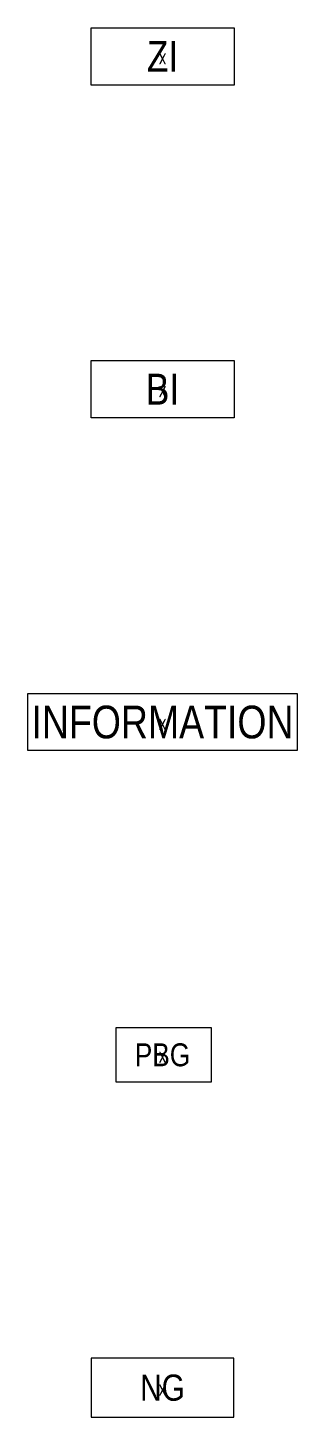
# Model space of a CAD drawing. Header units: metres. Extents: x -162 to 83385, y -62392 to -1971.
# Drawn here: x 38436 to 39260, y -31382 to -27133 of the extents above; entities that cross this region are included whole.
import ezdxf
from ezdxf.enums import TextEntityAlignment as Align

# ---------------------------------------------------------------- set-up
doc = ezdxf.new("R2010")
doc.units = ezdxf.units.M
doc.header["$LTSCALE"] = 0.5
for name, color, linetype, lineweight in [('ELIN_Attribut_01_Produkt_ID', 7, 'Continuous', 0), ('ELIN_Attribut_02_Stromkreis', 7, 'Continuous', 0), ('ELIN_Attribut_03_Verteilerbereich', 7, 'Continuous', 0), ('ELIN_Attribut_04_Montagehoehe', 7, 'Continuous', 0), ('ELIN_Attribut_05_Montageart', 7, 'Continuous', 0), ('ELIN_Attribut_06_Tuernummer', 7, 'Continuous', 0), ('ELIN_Attribut_07_Bemerkung', 7, 'Continuous', 0), ('ELIN_Attribut_08_Adresse', 7, 'Continuous', 0), ('ELIN_Attribut_10_AKZ1', 7, 'Continuous', 0), ('ELIN_Attribut_11_AKZ2', 7, 'Continuous', 0), ('ELIN_Attribut_12_Sonstiges1', 7, 'Continuous', 0), ('ELIN_Attribut_13_Sonstiges2', 7, 'Continuous', 0), ('ELIN_Attribut_14_Bauteil', 7, 'Continuous', 0), ('ELIN_Attribut_15_Ebene', 7, 'Continuous', 0), ('ELIN_Attribut_16_Raumnummer', 7, 'Continuous', 0), ('ELIN_Attribut_17_Raumname', 7, 'Continuous', 0), ('ELIN_Attribut_18_Montageabschnitt', 7, 'Continuous', 0), ('ELIN_Attribut_Basispunkt', 2, 'Continuous', 0), ('ELIN_Attribute_GEMOS', 11, 'Continuous', 0), ('ELIN_SWS_WA_SI Lichtruf', 6, 'Continuous', 0)]:
    doc.layers.add(name, color=color, linetype=linetype, lineweight=lineweight)
doc.layers.get('0').off()
doc.styles.add('ARIAL_N', font='ARIALN.TTF')
doc.styles.add('ELIN_Attribute', font='isocp.shx', dxfattribs={"width": 0.8})

# ---------------------------------------------------------------- blocks, each defined once
blk = doc.blocks.new('ELIN_SWS_ZENTRALINTERFACE')
at = {"color": 0}
for p, q in [((-218.7, -87.6), (-218.7, 87.4)), ((-218.7, 87.4), (218.8, 87.4)), ((218.8, 87.4), (218.8, -87.6)), ((218.8, -87.6), (-218.7, -87.6))]:
    blk.add_line(p, q, dxfattribs=at)
at = {"color": 0, "style": 'ARIAL_N'}
blk.add_text('ZI', height=94.5, dxfattribs=at).set_placement((0, 0), align=Align.MIDDLE_CENTER)
at = {"layer": 'ELIN_Attribut_01_Produkt_ID', "style": 'ELIN_Attribute', "width": 0.8, "flags": 8}
blk.add_attdef('01_PRODUKT_ID', text='', height=150, dxfattribs=at).set_placement((0, -169.5, 0), align=Align.TOP_CENTER)
at = {"layer": 'ELIN_Attribut_02_Stromkreis', "style": 'ELIN_Attribute', "width": 0.8, "flags": 8}
blk.add_attdef('02_STROMKREIS', text='', height=150, dxfattribs=at).set_placement((0, 150, 0), align=Align.CENTER)
at = {"layer": 'ELIN_Attribut_03_Verteilerbereich', "style": 'ELIN_Attribute', "width": 0.8, "flags": 8}
blk.add_attdef('03_VERTEILERBEREICH', (198.4, -672.7, 0), '', height=125, dxfattribs=at)
at = {"layer": 'ELIN_Attribut_04_Montagehoehe', "style": 'ELIN_Attribute', "width": 0.8, "flags": 8}
blk.add_attdef('04_MONTAGEHOEHE', text='', height=125, dxfattribs=at).set_placement((-424.5, -54.7, 0), align=Align.RIGHT)
at = {"layer": 'ELIN_Attribut_05_Montageart', "style": 'ELIN_Attribute', "width": 0.8, "flags": 8}
blk.add_attdef('05_MONTAGEART', (400.3, -54.7, 0), '', height=125, dxfattribs=at)
at = {"layer": 'ELIN_Attribut_06_Tuernummer', "style": 'ELIN_Attribute', "width": 0.8, "flags": 8}
blk.add_attdef('06_TUERNUMMER', text='', height=125, dxfattribs=at).set_placement((-424.9, -254.7, 0), align=Align.RIGHT)
at = {"layer": 'ELIN_Attribut_07_Bemerkung', "style": 'ELIN_Attribute', "width": 0.8, "flags": 8}
blk.add_attdef('07_BEMERKUNG', (198.4, -844.5, 0), '', height=125, dxfattribs=at)
at = {"layer": 'ELIN_Attribut_08_Adresse', "style": 'ELIN_Attribute', "width": 0.8, "flags": 8}
blk.add_attdef('08_ADRESSE', (198.4, -1100.6, 0), '', height=125, dxfattribs=at)
at = {"layer": 'ELIN_Attribut_10_AKZ1', "style": 'ELIN_Attribute', "width": 0.8, "flags": 8}
blk.add_attdef('10_AKZ1', (195.8, -1466.6, 0), '', height=125, dxfattribs=at)
at = {"layer": 'ELIN_Attribut_11_AKZ2', "style": 'ELIN_Attribute', "width": 0.8, "flags": 8}
blk.add_attdef('11_AKZ2', (195.8, -1622.9, 0), '', height=125, dxfattribs=at)
at = {"layer": 'ELIN_Attribut_12_Sonstiges1', "style": 'ELIN_Attribute', "width": 0.8, "flags": 8}
blk.add_attdef('12_SONSTIGES1', (198.4, -2000.7, 0), '', height=125, dxfattribs=at)
at = {"layer": 'ELIN_Attribut_13_Sonstiges2', "style": 'ELIN_Attribute', "width": 0.8, "flags": 8}
blk.add_attdef('13_SONSTIGES2', (198.4, -2151.6, 0), '', height=125, dxfattribs=at)
at = {"layer": 'ELIN_Attribut_14_Bauteil', "style": 'ELIN_Attribute', "width": 0.8, "flags": 8}
blk.add_attdef('14_BAUTEIL', (198.4, -2971.1, 0), '', height=125, dxfattribs=at)
at = {"layer": 'ELIN_Attribut_15_Ebene', "style": 'ELIN_Attribute', "width": 0.8, "flags": 8}
blk.add_attdef('15_EBENE', (198.4, -3118.3, 0), '', height=125, dxfattribs=at)
at = {"layer": 'ELIN_Attribut_16_Raumnummer', "style": 'ELIN_Attribute', "width": 0.8, "flags": 8}
blk.add_attdef('16_RAUMNUMMER', (198.4, -3312.6, 0), '', height=125, dxfattribs=at)
at = {"layer": 'ELIN_Attribut_17_Raumname', "style": 'ELIN_Attribute', "width": 0.8, "flags": 8}
blk.add_attdef('17_RAUMNAME', (198.4, -3469.1, 0), '', height=125, dxfattribs=at)
at = {"layer": 'ELIN_Attribut_18_Montageabschnitt', "style": 'ELIN_Attribute', "width": 0.8, "flags": 8}
blk.add_attdef('18_MONTAGEABSCHNITT', (198.4, -3670.1, 0), '', height=125, dxfattribs=at)
at = {"layer": 'ELIN_Attribut_Basispunkt', "style": 'ELIN_Attribute', "width": 0.8, "flags": 8}
blk.add_attdef('Basispunkt', text='', height=50, dxfattribs=at).set_placement((0, 0), align=Align.MIDDLE)
at = {"layer": 'ELIN_Attribute_GEMOS', "style": 'ELIN_Attribute', "width": 0.6, "flags": 8}
for tag, p in [('G01_PRO02ID', (1620.5, 183.6)), ('G02_BEZEICHNUNG', (1620.5, -14.6, 0)), ('G03_DESCRIPTION', (1620.5, -204.4, 0)), ('G04_GEMOS-SYMBOL', (1623.8, -404.4, 0)), ('G05_GEMOS-TYP', (1623.8, -604.4, 0)), ('G06_ORTSKENNUNG', (1620.5, -804.4, 0)), ('G08_FREI1', (1620.5, -1004.4, 0)), ('G08_FREI2', (1620.5, -1204.4, 0))]:
    blk.add_attdef(tag, p, '', height=125, dxfattribs=at)
blk = doc.blocks.new('ELIN_SWS_BUSINTERFACE')
at = {"color": 0}
for p, q in [((-218.7, -87.6), (-218.7, 87.4)), ((-218.7, 87.4), (218.8, 87.4)), ((218.8, 87.4), (218.8, -87.6)), ((218.8, -87.6), (-218.7, -87.6))]:
    blk.add_line(p, q, dxfattribs=at)
at = {"color": 0, "style": 'ARIAL_N'}
blk.add_text('BI', height=94.5, dxfattribs=at).set_placement((0, 0), align=Align.MIDDLE_CENTER)
at = {"layer": 'ELIN_Attribut_01_Produkt_ID', "style": 'ELIN_Attribute', "width": 0.8, "flags": 8}
blk.add_attdef('01_PRODUKT_ID', text='', height=150, dxfattribs=at).set_placement((0, -169.5, 0), align=Align.TOP_CENTER)
at = {"layer": 'ELIN_Attribut_02_Stromkreis', "style": 'ELIN_Attribute', "width": 0.8, "flags": 8}
blk.add_attdef('02_STROMKREIS', text='', height=150, dxfattribs=at).set_placement((0, 150, 0), align=Align.CENTER)
at = {"layer": 'ELIN_Attribut_03_Verteilerbereich', "style": 'ELIN_Attribute', "width": 0.8, "flags": 8}
blk.add_attdef('03_VERTEILERBEREICH', (198.4, -672.7, 0), '', height=125, dxfattribs=at)
at = {"layer": 'ELIN_Attribut_04_Montagehoehe', "style": 'ELIN_Attribute', "width": 0.8, "flags": 8}
blk.add_attdef('04_MONTAGEHOEHE', text='', height=125, dxfattribs=at).set_placement((-424.5, -54.7, 0), align=Align.RIGHT)
at = {"layer": 'ELIN_Attribut_05_Montageart', "style": 'ELIN_Attribute', "width": 0.8, "flags": 8}
blk.add_attdef('05_MONTAGEART', (400.3, -54.7, 0), '', height=125, dxfattribs=at)
at = {"layer": 'ELIN_Attribut_06_Tuernummer', "style": 'ELIN_Attribute', "width": 0.8, "flags": 8}
blk.add_attdef('06_TUERNUMMER', text='', height=125, dxfattribs=at).set_placement((-424.9, -254.7, 0), align=Align.RIGHT)
at = {"layer": 'ELIN_Attribut_07_Bemerkung', "style": 'ELIN_Attribute', "width": 0.8, "flags": 8}
blk.add_attdef('07_BEMERKUNG', (198.4, -844.5, 0), '', height=125, dxfattribs=at)
at = {"layer": 'ELIN_Attribut_08_Adresse', "style": 'ELIN_Attribute', "width": 0.8, "flags": 8}
blk.add_attdef('08_ADRESSE', (198.4, -1100.6, 0), '', height=125, dxfattribs=at)
at = {"layer": 'ELIN_Attribut_10_AKZ1', "style": 'ELIN_Attribute', "width": 0.8, "flags": 8}
blk.add_attdef('10_AKZ1', (195.8, -1466.6, 0), '', height=125, dxfattribs=at)
at = {"layer": 'ELIN_Attribut_11_AKZ2', "style": 'ELIN_Attribute', "width": 0.8, "flags": 8}
blk.add_attdef('11_AKZ2', (195.8, -1622.9, 0), '', height=125, dxfattribs=at)
at = {"layer": 'ELIN_Attribut_12_Sonstiges1', "style": 'ELIN_Attribute', "width": 0.8, "flags": 8}
blk.add_attdef('12_SONSTIGES1', (198.4, -2000.7, 0), '', height=125, dxfattribs=at)
at = {"layer": 'ELIN_Attribut_13_Sonstiges2', "style": 'ELIN_Attribute', "width": 0.8, "flags": 8}
blk.add_attdef('13_SONSTIGES2', (198.4, -2151.6, 0), '', height=125, dxfattribs=at)
at = {"layer": 'ELIN_Attribut_14_Bauteil', "style": 'ELIN_Attribute', "width": 0.8, "flags": 8}
blk.add_attdef('14_BAUTEIL', (198.4, -2971.1, 0), '', height=125, dxfattribs=at)
at = {"layer": 'ELIN_Attribut_15_Ebene', "style": 'ELIN_Attribute', "width": 0.8, "flags": 8}
blk.add_attdef('15_EBENE', (198.4, -3118.3, 0), '', height=125, dxfattribs=at)
at = {"layer": 'ELIN_Attribut_16_Raumnummer', "style": 'ELIN_Attribute', "width": 0.8, "flags": 8}
blk.add_attdef('16_RAUMNUMMER', (198.4, -3312.6, 0), '', height=125, dxfattribs=at)
at = {"layer": 'ELIN_Attribut_17_Raumname', "style": 'ELIN_Attribute', "width": 0.8, "flags": 8}
blk.add_attdef('17_RAUMNAME', (198.4, -3469.1, 0), '', height=125, dxfattribs=at)
at = {"layer": 'ELIN_Attribut_18_Montageabschnitt', "style": 'ELIN_Attribute', "width": 0.8, "flags": 8}
blk.add_attdef('18_MONTAGEABSCHNITT', (198.4, -3670.1, 0), '', height=125, dxfattribs=at)
at = {"layer": 'ELIN_Attribut_Basispunkt', "style": 'ELIN_Attribute', "width": 0.8, "flags": 8}
blk.add_attdef('Basispunkt', text='', height=50, dxfattribs=at).set_placement((0, 0), align=Align.MIDDLE)
at = {"layer": 'ELIN_Attribute_GEMOS', "style": 'ELIN_Attribute', "width": 0.6, "flags": 8}
for tag, p in [('G01_PRO02ID', (1620.5, 183.6)), ('G02_BEZEICHNUNG', (1620.5, -14.6, 0)), ('G03_DESCRIPTION', (1620.5, -204.4, 0)), ('G04_GEMOS-SYMBOL', (1623.8, -404.4, 0)), ('G05_GEMOS-TYP', (1623.8, -604.4, 0)), ('G06_ORTSKENNUNG', (1620.5, -804.4, 0)), ('G08_FREI1', (1620.5, -1004.4, 0)), ('G08_FREI2', (1620.5, -1204.4, 0))]:
    blk.add_attdef(tag, p, '', height=125, dxfattribs=at)
blk = doc.blocks.new('ELIN_SWS_INFORMATIONSDISPLAY')
at = {"color": 0}
for p, q in [((-412.3, 87.5), (412.3, 87.5)), ((-412.3, -87.5), (-412.3, 87.5)), ((412.3, 87.5), (412.3, -87.5)), ((412.3, -87.5), (-412.3, -87.5))]:
    blk.add_line(p, q, dxfattribs=at)
at = {"color": 0, "style": 'ARIAL_N'}
blk.add_text('INFORMATION', height=100, dxfattribs=at).set_placement((0, 0), align=Align.MIDDLE)
at = {"layer": 'ELIN_Attribut_01_Produkt_ID', "style": 'ELIN_Attribute', "width": 0.8, "flags": 8}
blk.add_attdef('01_PRODUKT_ID', text='', height=150, dxfattribs=at).set_placement((0, -169.5, 0), align=Align.TOP_CENTER)
at = {"layer": 'ELIN_Attribut_02_Stromkreis', "style": 'ELIN_Attribute', "width": 0.8, "flags": 8}
blk.add_attdef('02_STROMKREIS', text='', height=150, dxfattribs=at).set_placement((0, 150, 0), align=Align.CENTER)
at = {"layer": 'ELIN_Attribut_03_Verteilerbereich', "style": 'ELIN_Attribute', "width": 0.8, "flags": 8}
blk.add_attdef('03_VERTEILERBEREICH', (198.4, -672.7, 0), '', height=125, dxfattribs=at)
at = {"layer": 'ELIN_Attribut_04_Montagehoehe', "style": 'ELIN_Attribute', "width": 0.8, "flags": 8}
blk.add_attdef('04_MONTAGEHOEHE', text='', height=125, dxfattribs=at).set_placement((-573.5, -54.7, 0), align=Align.RIGHT)
at = {"layer": 'ELIN_Attribut_05_Montageart', "style": 'ELIN_Attribute', "width": 0.8, "flags": 8}
blk.add_attdef('05_MONTAGEART', (539.6, -54.7, 0), '', height=125, dxfattribs=at)
at = {"layer": 'ELIN_Attribut_06_Tuernummer', "style": 'ELIN_Attribute', "width": 0.8, "flags": 8}
blk.add_attdef('06_TUERNUMMER', text='', height=125, dxfattribs=at).set_placement((-573.9, -254.7, 0), align=Align.RIGHT)
at = {"layer": 'ELIN_Attribut_07_Bemerkung', "style": 'ELIN_Attribute', "width": 0.8, "flags": 8}
blk.add_attdef('07_BEMERKUNG', (198.4, -844.5, 0), '', height=125, dxfattribs=at)
at = {"layer": 'ELIN_Attribut_08_Adresse', "style": 'ELIN_Attribute', "width": 0.8, "flags": 8}
blk.add_attdef('08_ADRESSE', (198.4, -1100.6, 0), '', height=125, dxfattribs=at)
at = {"layer": 'ELIN_Attribut_10_AKZ1', "style": 'ELIN_Attribute', "width": 0.8, "flags": 8}
blk.add_attdef('10_AKZ1', (195.8, -1466.6, 0), '', height=125, dxfattribs=at)
at = {"layer": 'ELIN_Attribut_11_AKZ2', "style": 'ELIN_Attribute', "width": 0.8, "flags": 8}
blk.add_attdef('11_AKZ2', (195.8, -1622.9, 0), '', height=125, dxfattribs=at)
at = {"layer": 'ELIN_Attribut_12_Sonstiges1', "style": 'ELIN_Attribute', "width": 0.8, "flags": 8}
blk.add_attdef('12_SONSTIGES1', (198.4, -2000.7, 0), '', height=125, dxfattribs=at)
at = {"layer": 'ELIN_Attribut_13_Sonstiges2', "style": 'ELIN_Attribute', "width": 0.8, "flags": 8}
blk.add_attdef('13_SONSTIGES2', (198.4, -2151.6, 0), '', height=125, dxfattribs=at)
at = {"layer": 'ELIN_Attribut_14_Bauteil', "style": 'ELIN_Attribute', "width": 0.8, "flags": 8}
blk.add_attdef('14_BAUTEIL', (198.4, -2971.1, 0), '', height=125, dxfattribs=at)
at = {"layer": 'ELIN_Attribut_15_Ebene', "style": 'ELIN_Attribute', "width": 0.8, "flags": 8}
blk.add_attdef('15_EBENE', (198.4, -3118.3, 0), '', height=125, dxfattribs=at)
at = {"layer": 'ELIN_Attribut_16_Raumnummer', "style": 'ELIN_Attribute', "width": 0.8, "flags": 8}
blk.add_attdef('16_RAUMNUMMER', (198.4, -3312.6, 0), '', height=125, dxfattribs=at)
at = {"layer": 'ELIN_Attribut_17_Raumname', "style": 'ELIN_Attribute', "width": 0.8, "flags": 8}
blk.add_attdef('17_RAUMNAME', (198.4, -3469.1, 0), '', height=125, dxfattribs=at)
at = {"layer": 'ELIN_Attribut_18_Montageabschnitt', "style": 'ELIN_Attribute', "width": 0.8, "flags": 8}
blk.add_attdef('18_MONTAGEABSCHNITT', (198.4, -3670.1, 0), '', height=125, dxfattribs=at)
at = {"layer": 'ELIN_Attribut_Basispunkt', "style": 'ELIN_Attribute', "width": 0.8, "flags": 8}
blk.add_attdef('Basispunkt', text='', height=50, dxfattribs=at).set_placement((0, 0), align=Align.MIDDLE)
at = {"layer": 'ELIN_Attribute_GEMOS', "style": 'ELIN_Attribute', "width": 0.6, "flags": 8}
for tag, p in [('G01_PRO02ID', (1620.5, 183.6)), ('G02_BEZEICHNUNG', (1620.5, -14.6, 0)), ('G03_DESCRIPTION', (1620.5, -204.4, 0)), ('G04_GEMOS-SYMBOL', (1623.8, -404.4, 0)), ('G05_GEMOS-TYP', (1623.8, -604.4, 0)), ('G06_ORTSKENNUNG', (1620.5, -804.4, 0)), ('G08_FREI1', (1620.5, -1004.4, 0)), ('G08_FREI2', (1620.5, -1204.4, 0))]:
    blk.add_attdef(tag, p, '', height=125, dxfattribs=at)
blk = doc.blocks.new('ELIN_SWS_PATIENTENBEDIENGERAET')
at = {"color": 0}
for p, q in [((-142.2, 83.1), (148.9, 83.1)), ((-142.2, -83.6), (-142.2, 83.1)), ((148.9, 83.1), (148.9, -83.6)), ((148.9, -83.6), (-142.2, -83.6))]:
    blk.add_line(p, q, dxfattribs=at)
at = {"color": 0, "style": 'ARIAL_N'}
blk.add_text('PBG', height=70, dxfattribs=at).set_placement((0, 0), align=Align.MIDDLE_CENTER)
at = {"layer": 'ELIN_Attribut_01_Produkt_ID', "style": 'ELIN_Attribute', "width": 0.8, "flags": 8}
blk.add_attdef('01_PRODUKT_ID', text='', height=150, dxfattribs=at).set_placement((0, -169.5, 0), align=Align.TOP_CENTER)
at = {"layer": 'ELIN_Attribut_02_Stromkreis', "style": 'ELIN_Attribute', "width": 0.8, "flags": 8}
blk.add_attdef('02_STROMKREIS', text='', height=150, dxfattribs=at).set_placement((0, 150, 0), align=Align.CENTER)
at = {"layer": 'ELIN_Attribut_03_Verteilerbereich', "style": 'ELIN_Attribute', "width": 0.8, "flags": 8}
blk.add_attdef('03_VERTEILERBEREICH', (198.4, -672.7, 0), '', height=125, dxfattribs=at)
at = {"layer": 'ELIN_Attribut_04_Montagehoehe', "style": 'ELIN_Attribute', "width": 0.8, "flags": 8}
blk.add_attdef('04_MONTAGEHOEHE', text='', height=125, dxfattribs=at).set_placement((-424.5, -54.7, 0), align=Align.RIGHT)
at = {"layer": 'ELIN_Attribut_05_Montageart', "style": 'ELIN_Attribute', "width": 0.8, "flags": 8}
blk.add_attdef('05_MONTAGEART', (400.3, -54.7, 0), '', height=125, dxfattribs=at)
at = {"layer": 'ELIN_Attribut_06_Tuernummer', "style": 'ELIN_Attribute', "width": 0.8, "flags": 8}
blk.add_attdef('06_TUERNUMMER', text='', height=125, dxfattribs=at).set_placement((-424.9, -254.7, 0), align=Align.RIGHT)
at = {"layer": 'ELIN_Attribut_07_Bemerkung', "style": 'ELIN_Attribute', "width": 0.8, "flags": 8}
blk.add_attdef('07_BEMERKUNG', (198.4, -844.5, 0), '', height=125, dxfattribs=at)
at = {"layer": 'ELIN_Attribut_08_Adresse', "style": 'ELIN_Attribute', "width": 0.8, "flags": 8}
blk.add_attdef('08_ADRESSE', (198.4, -1100.6, 0), '', height=125, dxfattribs=at)
at = {"layer": 'ELIN_Attribut_10_AKZ1', "style": 'ELIN_Attribute', "width": 0.8, "flags": 8}
blk.add_attdef('10_AKZ1', (195.8, -1466.6, 0), '', height=125, dxfattribs=at)
at = {"layer": 'ELIN_Attribut_11_AKZ2', "style": 'ELIN_Attribute', "width": 0.8, "flags": 8}
blk.add_attdef('11_AKZ2', (195.8, -1622.9, 0), '', height=125, dxfattribs=at)
at = {"layer": 'ELIN_Attribut_12_Sonstiges1', "style": 'ELIN_Attribute', "width": 0.8, "flags": 8}
blk.add_attdef('12_SONSTIGES1', (198.4, -2000.7, 0), '', height=125, dxfattribs=at)
at = {"layer": 'ELIN_Attribut_13_Sonstiges2', "style": 'ELIN_Attribute', "width": 0.8, "flags": 8}
blk.add_attdef('13_SONSTIGES2', (198.4, -2151.6, 0), '', height=125, dxfattribs=at)
at = {"layer": 'ELIN_Attribut_14_Bauteil', "style": 'ELIN_Attribute', "width": 0.8, "flags": 8}
blk.add_attdef('14_BAUTEIL', (198.4, -2971.1, 0), '', height=125, dxfattribs=at)
at = {"layer": 'ELIN_Attribut_15_Ebene', "style": 'ELIN_Attribute', "width": 0.8, "flags": 8}
blk.add_attdef('15_EBENE', (198.4, -3118.3, 0), '', height=125, dxfattribs=at)
at = {"layer": 'ELIN_Attribut_16_Raumnummer', "style": 'ELIN_Attribute', "width": 0.8, "flags": 8}
blk.add_attdef('16_RAUMNUMMER', (198.4, -3312.6, 0), '', height=125, dxfattribs=at)
at = {"layer": 'ELIN_Attribut_17_Raumname', "style": 'ELIN_Attribute', "width": 0.8, "flags": 8}
blk.add_attdef('17_RAUMNAME', (198.4, -3469.1, 0), '', height=125, dxfattribs=at)
at = {"layer": 'ELIN_Attribut_18_Montageabschnitt', "style": 'ELIN_Attribute', "width": 0.8, "flags": 8}
blk.add_attdef('18_MONTAGEABSCHNITT', (198.4, -3670.1, 0), '', height=125, dxfattribs=at)
at = {"layer": 'ELIN_Attribut_Basispunkt', "style": 'ELIN_Attribute', "width": 0.8, "flags": 8}
blk.add_attdef('Basispunkt', text='', height=50, dxfattribs=at).set_placement((0, 0), align=Align.MIDDLE)
at = {"layer": 'ELIN_Attribute_GEMOS', "style": 'ELIN_Attribute', "width": 0.6, "flags": 8}
for tag, p in [('G01_PRO02ID', (1620.5, 183.6)), ('G02_BEZEICHNUNG', (1620.5, -14.6, 0)), ('G03_DESCRIPTION', (1620.5, -204.4, 0)), ('G04_GEMOS-SYMBOL', (1623.8, -404.4, 0)), ('G05_GEMOS-TYP', (1623.8, -604.4, 0)), ('G06_ORTSKENNUNG', (1620.5, -804.4, 0)), ('G08_FREI1', (1620.5, -1004.4, 0)), ('G08_FREI2', (1620.5, -1204.4, 0))]:
    blk.add_attdef(tag, p, '', height=125, dxfattribs=at)
blk = doc.blocks.new('ELIN_SWS_NETZGERAET')
at = {"color": 0}
for p, q in [((218.7, 90.5), (-218.7, 90.5)), ((-218.7, 90.5), (-218.7, -90.5)), ((218.7, -90.5), (218.7, 90.5)), ((-218.7, -90.5), (218.7, -90.5))]:
    blk.add_line(p, q, dxfattribs=at)
at = {"color": 0, "style": 'ARIAL_N'}
blk.add_text('NG', height=80, dxfattribs=at).set_placement((0, 0), align=Align.MIDDLE_CENTER)
at = {"layer": 'ELIN_Attribut_01_Produkt_ID', "style": 'ELIN_Attribute', "width": 0.8, "flags": 8}
blk.add_attdef('01_PRODUKT_ID', text='', height=150, dxfattribs=at).set_placement((0, -169.5, 0), align=Align.TOP_CENTER)
at = {"layer": 'ELIN_Attribut_02_Stromkreis', "style": 'ELIN_Attribute', "width": 0.8, "flags": 8}
blk.add_attdef('02_STROMKREIS', text='', height=150, dxfattribs=at).set_placement((0, 150, 0), align=Align.CENTER)
at = {"layer": 'ELIN_Attribut_03_Verteilerbereich', "style": 'ELIN_Attribute', "width": 0.8, "flags": 8}
blk.add_attdef('03_VERTEILERBEREICH', (198.4, -672.7, 0), '', height=125, dxfattribs=at)
at = {"layer": 'ELIN_Attribut_04_Montagehoehe', "style": 'ELIN_Attribute', "width": 0.8, "flags": 8}
blk.add_attdef('04_MONTAGEHOEHE', text='', height=125, dxfattribs=at).set_placement((-424.5, -54.7, 0), align=Align.RIGHT)
at = {"layer": 'ELIN_Attribut_05_Montageart', "style": 'ELIN_Attribute', "width": 0.8, "flags": 8}
blk.add_attdef('05_MONTAGEART', (400.3, -54.7, 0), '', height=125, dxfattribs=at)
at = {"layer": 'ELIN_Attribut_06_Tuernummer', "style": 'ELIN_Attribute', "width": 0.8, "flags": 8}
blk.add_attdef('06_TUERNUMMER', text='', height=125, dxfattribs=at).set_placement((-424.9, -254.7, 0), align=Align.RIGHT)
at = {"layer": 'ELIN_Attribut_07_Bemerkung', "style": 'ELIN_Attribute', "width": 0.8, "flags": 8}
blk.add_attdef('07_BEMERKUNG', (198.4, -844.5, 0), '', height=125, dxfattribs=at)
at = {"layer": 'ELIN_Attribut_08_Adresse', "style": 'ELIN_Attribute', "width": 0.8, "flags": 8}
blk.add_attdef('08_ADRESSE', (198.4, -1100.6, 0), '', height=125, dxfattribs=at)
at = {"layer": 'ELIN_Attribut_10_AKZ1', "style": 'ELIN_Attribute', "width": 0.8, "flags": 8}
blk.add_attdef('10_AKZ1', (195.8, -1466.6, 0), '', height=125, dxfattribs=at)
at = {"layer": 'ELIN_Attribut_11_AKZ2', "style": 'ELIN_Attribute', "width": 0.8, "flags": 8}
blk.add_attdef('11_AKZ2', (195.8, -1622.9, 0), '', height=125, dxfattribs=at)
at = {"layer": 'ELIN_Attribut_12_Sonstiges1', "style": 'ELIN_Attribute', "width": 0.8, "flags": 8}
blk.add_attdef('12_SONSTIGES1', (198.4, -2000.7, 0), '', height=125, dxfattribs=at)
at = {"layer": 'ELIN_Attribut_13_Sonstiges2', "style": 'ELIN_Attribute', "width": 0.8, "flags": 8}
blk.add_attdef('13_SONSTIGES2', (198.4, -2151.6, 0), '', height=125, dxfattribs=at)
at = {"layer": 'ELIN_Attribut_14_Bauteil', "style": 'ELIN_Attribute', "width": 0.8, "flags": 8}
blk.add_attdef('14_BAUTEIL', (198.4, -2971.1, 0), '', height=125, dxfattribs=at)
at = {"layer": 'ELIN_Attribut_15_Ebene', "style": 'ELIN_Attribute', "width": 0.8, "flags": 8}
blk.add_attdef('15_EBENE', (198.4, -3118.3, 0), '', height=125, dxfattribs=at)
at = {"layer": 'ELIN_Attribut_16_Raumnummer', "style": 'ELIN_Attribute', "width": 0.8, "flags": 8}
blk.add_attdef('16_RAUMNUMMER', (198.4, -3312.6, 0), '', height=125, dxfattribs=at)
at = {"layer": 'ELIN_Attribut_17_Raumname', "style": 'ELIN_Attribute', "width": 0.8, "flags": 8}
blk.add_attdef('17_RAUMNAME', (198.4, -3469.1, 0), '', height=125, dxfattribs=at)
at = {"layer": 'ELIN_Attribut_18_Montageabschnitt', "style": 'ELIN_Attribute', "width": 0.8, "flags": 8}
blk.add_attdef('18_MONTAGEABSCHNITT', (198.4, -3670.1, 0), '', height=125, dxfattribs=at)
at = {"layer": 'ELIN_Attribut_Basispunkt', "style": 'ELIN_Attribute', "width": 0.8, "flags": 8}
blk.add_attdef('Basispunkt', text='', height=50, dxfattribs=at).set_placement((0, 0), align=Align.MIDDLE)
at = {"layer": 'ELIN_Attribute_GEMOS', "style": 'ELIN_Attribute', "width": 0.6, "flags": 8}
for tag, p in [('G01_PRO02ID', (1620.5, 183.6)), ('G02_BEZEICHNUNG', (1620.5, -14.6, 0)), ('G03_DESCRIPTION', (1620.5, -204.4, 0)), ('G04_GEMOS-SYMBOL', (1623.8, -404.4, 0)), ('G05_GEMOS-TYP', (1623.8, -604.4, 0)), ('G06_ORTSKENNUNG', (1620.5, -804.4, 0)), ('G08_FREI1', (1620.5, -1004.4, 0)), ('G08_FREI2', (1620.5, -1204.4, 0))]:
    blk.add_attdef(tag, p, '', height=125, dxfattribs=at)

msp = doc.modelspace()

# ---------------------------------------------------------------- block references
at = {"layer": 'ELIN_SWS_WA_SI Lichtruf', "lineweight": 0}
ref = msp.add_blockref('ELIN_SWS_ZENTRALINTERFACE', (38848.2, -27219.9), dxfattribs=at)
ref.add_attrib('Basispunkt', 'x', dxfattribs={"layer": 'ELIN_Attribut_Basispunkt', "height": 50, "style": 'ELIN_Attribute', "width": 0.8}).set_placement((38848.2, -27219.9), align=Align.MIDDLE)
ref = msp.add_blockref('ELIN_SWS_BUSINTERFACE', (38848.2, -28237.8), dxfattribs=at)
ref.add_attrib('Basispunkt', 'x', dxfattribs={"layer": 'ELIN_Attribut_Basispunkt', "height": 50, "style": 'ELIN_Attribute', "width": 0.8}).set_placement((38848.2, -28237.8), align=Align.MIDDLE)
ref = msp.add_blockref('ELIN_SWS_INFORMATIONSDISPLAY', (38848.2, -29255.7), dxfattribs=at)
ref.add_attrib('Basispunkt', 'x', dxfattribs={"layer": 'ELIN_Attribut_Basispunkt', "height": 50, "style": 'ELIN_Attribute', "width": 0.8}).set_placement((38848.2, -29255.7), align=Align.MIDDLE)
ref = msp.add_blockref('ELIN_SWS_PATIENTENBEDIENGERAET', (38848.2, -30273.6), dxfattribs=at)
ref.add_attrib('Basispunkt', 'x', dxfattribs={"layer": 'ELIN_Attribut_Basispunkt', "height": 50, "style": 'ELIN_Attribute', "width": 0.8}).set_placement((38848.2, -30273.6), align=Align.MIDDLE)
ref = msp.add_blockref('ELIN_SWS_NETZGERAET', (38848.2, -31291.5), dxfattribs=at)
ref.add_attrib('Basispunkt', 'x', dxfattribs={"layer": 'ELIN_Attribut_Basispunkt', "height": 50, "style": 'ELIN_Attribute', "width": 0.8}).set_placement((38848.2, -31291.5), align=Align.MIDDLE)

doc.saveas('drawing.dxf')
